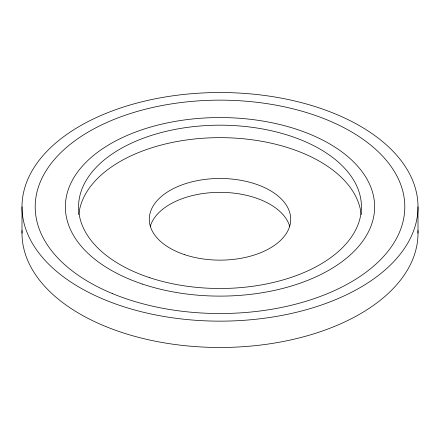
<?xml version="1.0" encoding="UTF-8"?>
<svg xmlns="http://www.w3.org/2000/svg" width="440" height="440" viewBox="0 0 440 440"><rect width="100%" height="100%" fill="white"/><g stroke="black" fill="none" stroke-linecap="round" stroke-linejoin="round"><path stroke-width="0.66" d="M418 206.833A198 114.312 0 0 1 121 305.833A198 114.312 0 0 1 121 107.839A198 114.312 0 0 1 418 206.833L418 233.167M22 206.833L22 233.167M417.945 230.527A198 114.312 0 0 1 220 347.479A198 114.312 0 0 1 22.055 230.527M150.232 226.512A70.713 40.827 0 0 1 220 192.34A70.713 40.827 0 0 1 289.768 226.512M78.804 214.632A141.427 81.653 0 0 1 220 137.654A141.427 81.653 0 0 1 361.196 214.632M184.641 254.667A70.713 40.827 0 0 0 290.714 219.307A70.713 40.827 0 0 0 184.641 183.953A70.713 40.827 0 0 0 184.641 254.667M149.287 277.552A141.427 81.653 0 0 0 361.427 206.833A141.427 81.653 0 0 0 149.287 136.12A141.427 81.653 0 0 0 149.287 277.552M112.36 293.562A184.8 106.695 0 0 0 403.909 217.294A184.8 106.695 0 0 0 143.732 109.654A184.8 106.695 0 0 0 112.36 293.562M142.687 284.152A154.627 89.276 0 0 0 374.627 206.833A154.627 89.276 0 0 0 142.687 129.52A154.627 89.276 0 0 0 142.687 284.152"/></g></svg>
